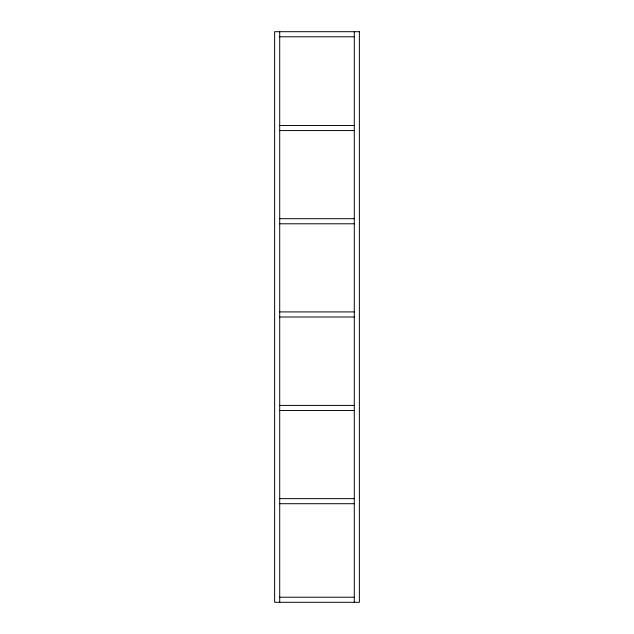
<?xml version="1.0" encoding="UTF-8"?>
<svg xmlns="http://www.w3.org/2000/svg" width="634" height="634" viewBox="0 0 634 634"><rect width="100%" height="100%" fill="white"/><g stroke="black" fill="none" stroke-linecap="round" stroke-linejoin="round"><path stroke-width="0.95" d="M279.713 36.788L354.287 36.788M279.713 125.484L354.287 125.484M279.713 130.564L354.287 130.564M279.713 218.698L354.287 218.698M279.713 223.786L354.287 223.786M279.713 311.912L354.287 311.912M279.713 317L354.287 317M279.713 405.411L354.287 405.411M279.713 410.499L354.287 410.499M279.713 498.633L354.287 498.633M279.713 503.713L354.287 503.713M279.713 597.212L354.287 597.212M354.287 31.7L354.287 602.3M279.713 31.7L279.713 602.3M359.375 31.7L274.625 31.7L274.625 602.3L359.375 602.3L359.375 31.7"/></g></svg>
